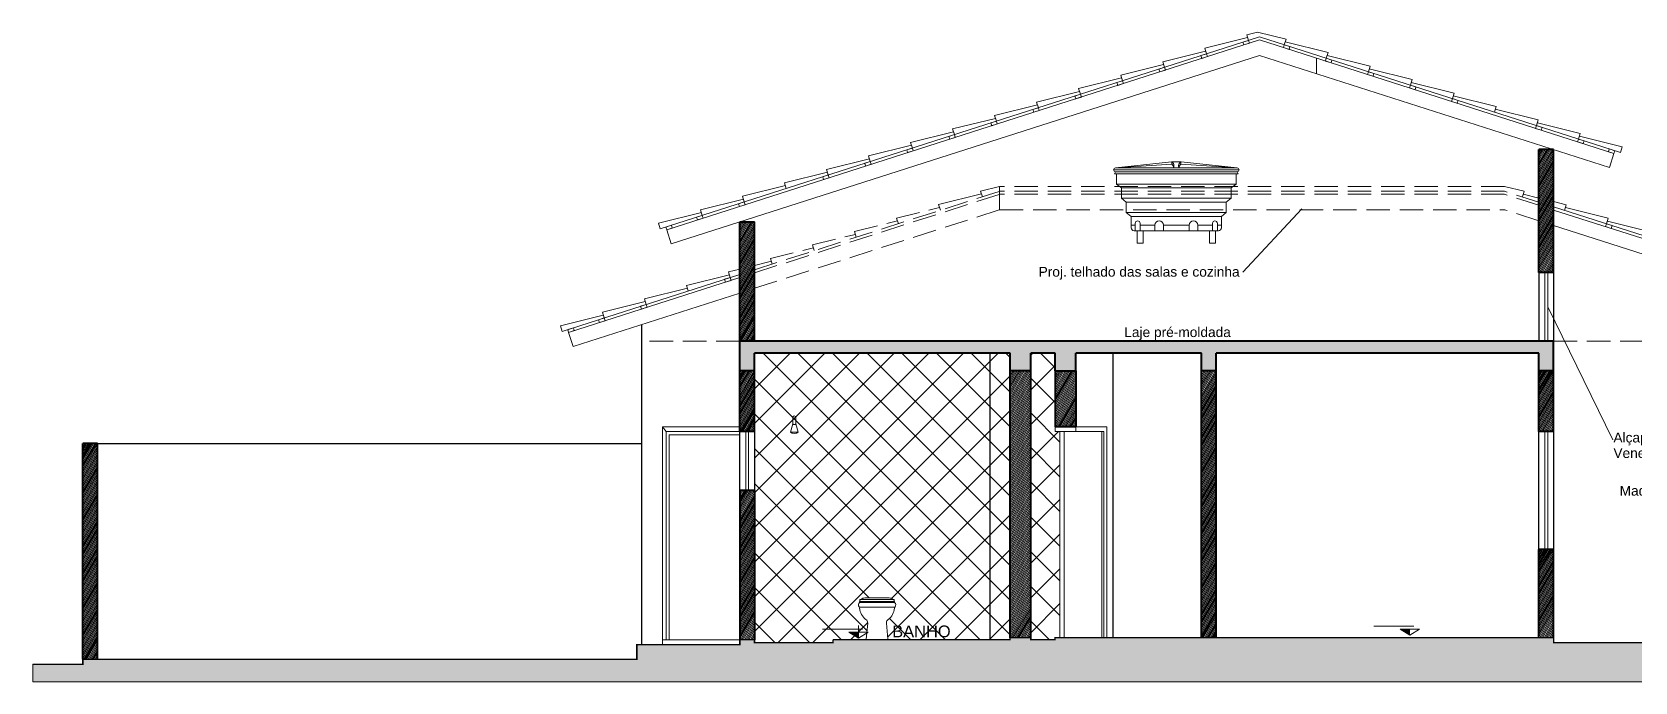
# Model space of a CAD drawing. Header units: millimetres. Extents: x 319 to 362.3, y 126.1 to 165.6.
# Drawn here: x 335.29 to 351.64, y 158.75 to 165.37 of the extents above; entities that cross this region are included whole.
import ezdxf

# ---------------------------------------------------------------- set-up
doc = ezdxf.new("R2010")
doc.units = ezdxf.units.MM
doc.header["$LTSCALE"] = 0.02
doc.header["$MEASUREMENT"] = 0
doc.linetypes.add('ACAD_ISO02W100', pattern=[15, 12, -3])
doc.layers.get('0').update_dxf_attribs({"lineweight": 13})
for name, color, linetype, lineweight in [('Auxiliares', 9, 'Continuous', 13), ('COTAS', 11, 'Continuous', 15), ('Esquadrias', 20, 'Continuous', 15), ('Madeiramento', 33, 'Continuous', 20), ('NIVEL', 7, 'Continuous', 15), ('Paredes', 4, 'Continuous', 40), ('Peitoril', 2, 'Continuous', 25), ('Pisos molhados', 161, 'Continuous', 13), ('Portas', 3, 'Continuous', 13), ('Preenchimento', 7, 'Continuous', 20), ('Projeção', 7, 'ACAD_ISO02W100', 15), ('SANITÁRIO', 5, 'Continuous', 15), ('Telhado', 23, 'Continuous', 18), ('TEXTO', 20, 'Continuous', 20)]:
    doc.layers.add(name, color=color, linetype=linetype, lineweight=lineweight)
doc.styles.add('ROMANS', font='arial.ttf', dxfattribs={"height": 0.08})
pattern_1 = [(60, (-9.433008, 67.365529), (-0.01082531755, 0.00625), [])]

# ---------------------------------------------------------------- blocks, each defined once
blk = doc.blocks.new('Astra 500')
for p, q in [((-0.05, 0.7), (-0.62, 0.64)), ((-0.047, 0.677), (-0.62, 0.64)), ((-0.05, 0.7), (0.05, 0.7)), ((0.047, 0.677), (0.62, 0.64)), ((0.05, 0.7), (0.62, 0.64)), ((-0.64, 0.62), (0.64, 0.62)), ((-0.62, 0.6), (-0.63, 0.58)), ((-0.63, 0.58), (0.63, 0.58)), ((-0.62, 0.64), (0.62, 0.64)), ((-0.62, 0.6), (0.62, 0.6)), ((-0.61, 0.58), (-0.61, 0.475)), ((0.61, 0.58), (0.61, 0.475)), ((0.61, 0.58), (0.61, 0.475)), ((0.62, 0.6), (0.63, 0.58)), ((-0.56, 0.435), (-0.61, 0.475)), ((-0.61, 0.475), (0.61, 0.475)), ((-0.56, 0.435), (0.56, 0.435)), ((-0.56, 0.435), (-0.56, 0.33)), ((-0.56, 0.33), (0.56, 0.33)), ((-0.51, 0.29), (-0.56, 0.33)), ((0.51, 0.29), (0.56, 0.33)), ((0.56, 0.435), (0.61, 0.475)), ((0.56, 0.435), (0.56, 0.33)), ((-0.51, 0.29), (0.51, 0.29)), ((-0.51, 0.29), (-0.51, 0.185)), ((-0.51, 0.185), (0.51, 0.185)), ((-0.46, 0.145), (-0.51, 0.185)), ((0.46, 0.145), (0.51, 0.185)), ((0.51, 0.29), (0.51, 0.185)), ((-0.46, 0.03), (-0.46, 0.145)), ((-0.46, 0.145), (0.46, 0.145)), ((-0.46, 0.055), (-0.419, 0.055)), ((-0.43, 0), (0.43, 0)), ((-0.419, 0), (-0.419, 0.075)), ((-0.369, 0), (-0.369, 0.075)), ((-0.369, 0.055), (-0.22, 0.055)), ((-0.22, 0), (-0.22, 0.055)), ((-0.13, 0), (-0.13, 0.055)), ((-0.13, 0.055), (0.13, 0.055)), ((0.13, 0), (0.13, 0.055)), ((0.22, 0), (0.22, 0.055)), ((0.22, 0.055), (0.369, 0.055)), ((0.369, 0), (0.369, 0.075)), ((0.419, 0), (0.419, 0.075)), ((0.419, 0.055), (0.46, 0.055)), ((0.46, 0.03), (0.46, 0.145))]:
    blk.add_line(p, q)
for centre, radius, start, end in [((-0.067, 0.686), 0.0224, 336.4708, 39.7442), ((-0.064, 0.662), 0.0405, 327.1258, 69.7441), ((-0.063, 0.647), 0.0338, 347.6883, 61.1404), ((0.064, 0.662), 0.0405, 110.2559, 212.8742), ((0.063, 0.647), 0.0338, 118.8596, 192.3117), ((0.067, 0.686), 0.0224, 140.2558, 203.5292), ((-0.62, 0.62), 0.02, 90, 270), ((0.62, 0.62), 0.02, 270, 90), ((-0.43, 0.03), 0.03, 180, 270), ((-0.394, 0.075), 0.025, 0, 180), ((-0.175, 0.055), 0.045, 0, 180), ((0.175, 0.055), 0.045, 0, 180), ((0.394, 0.075), 0.025, 0, 180), ((0.43, 0.03), 0.03, 270, 360)]:
    blk.add_arc(centre, radius, start, end)
blk = doc.blocks.new('Chuv')
at = {"layer": 'SANITÁRIO'}
for p, q in [((-0.015, 0), (-0.015, -0.065)), ((0.015, 0), (0.015, -0.065)), ((-0.015, -0.065), (-0.04, -0.15)), ((-0.04, -0.15), (0.04, -0.15))]:
    blk.add_line(p, q, dxfattribs=at)
blk.add_lwpolyline([(0.015, -0.065), (0.04, -0.15)], dxfattribs=at)
for centre, radius, start, end in [((0, 0), 0.015, 0, 180), ((0, -0.104), 0.0608, 228.8879, 311.1121), ((0, -0.055), 0.0182, 214.5828, 325.4172)]:
    blk.add_arc(centre, radius, start, end, dxfattribs=at)
blk = doc.blocks.new('VasoF')
at = {"layer": 'SANITÁRIO'}
for p, q in [((-0.179, 0.33), (0, 0.33)), ((-0.178, 0.385), (-0.178, 0.382)), ((-0.178, 0.38), (0, 0.38)), ((-0.174, 0.405), (-0.174, 0.395)), ((-0.173, 0.39), (0, 0.39)), ((-0.169, 0.41), (0, 0.41)), ((-0.123, 0.425), (0, 0.425)), ((0.123, 0.425), (0, 0.425)), ((0.169, 0.41), (0, 0.41)), ((0.173, 0.39), (0, 0.39)), ((0.178, 0.38), (0, 0.38)), ((0.179, 0.33), (0, 0.33)), ((0.174, 0.405), (0.174, 0.395)), ((0.178, 0.385), (0.178, 0.382)), ((-0.11, 0.004), (-0.095, 0.17)), ((0.11, 0.004), (0.095, 0.17)), ((-0.106, 0), (0, 0)), ((0.106, 0), (0, 0))]:
    blk.add_line(p, q, dxfattribs=at)
for centre, radius, start, end in [((-0.158, 0.355), 0.032, 132.535, 216.7933), ((-0.196, 0.321), 0.0191, 2.5958, 49.2418), ((-0.183, 0.382), 0.005, 312.535, 0), ((-0.173, 0.385), 0.005, 90, 180), ((-0.169, 0.405), 0.005, 90, 180), ((-0.169, 0.395), 0.005, 180, 270), ((-0.125, 0.371), 0.054, 87.1224, 133.8557), ((0.125, 0.371), 0.054, 46.1443, 92.8776), ((0.169, 0.405), 0.005, 0, 90), ((0.169, 0.395), 0.005, 270, 0), ((0.173, 0.385), 0.005, 360, 90), ((0.196, 0.321), 0.0191, 130.7582, 177.4042), ((0.183, 0.382), 0.005, 180, 227.465), ((0.158, 0.355), 0.032, 323.2067, 47.465), ((-0.015, 0.334), 0.163, 184.2619, 232.1835), ((-0.135, 0.172), 0.04, 356.8453, 58.6717), ((0.135, 0.172), 0.04, 121.3283, 183.1547), ((0.015, 0.334), 0.163, 307.8165, 355.7381), ((-0.106, 0.004), 0.004, 176.8453, 270), ((0.106, 0.004), 0.004, 270, 3.1547)]:
    blk.add_arc(centre, radius, start, end, dxfattribs=at)
blk.add_point((0, 0), dxfattribs=at)

msp = doc.modelspace()

# ---------------------------------------------------------------- hatches: boundary and pattern name
at = {"ltscale": 0.3}
h = msp.add_hatch(dxfattribs=at)
h.set_pattern_fill('AR-CONC', color=256, scale=0.05, style=0)
h.set_pattern_definition([(50, (3.56705, 62.084), (0.3586301, -0.03137607), [0.0375, -0.4125]), (355, (3.56705, 62.084), (-0.06937567, 0.37609607), [0.03, -0.33]), (100.4514, (3.59693, 62.08137), (0.2892547, 0.34471977), [0.0318701, -0.35057106]), (46.1842, (3.56705, 62.184), (0.5336205, -0.0827595), [0.05625, -0.61875]), (96.6356, (3.6115, 62.1771), (0.46733135, 0.4870589), [0.04780514, -0.5258565]), (351.1842, (3.56705, 62.184), (0.467331, 0.4870593), [0.045, -0.495]), (21, (3.61705, 62.159), (0.29845353, -0.20130945), [0.0375, -0.4125]), (326, (3.61705, 62.159), (0.12165767, 0.36257502), [0.03, -0.33]), (71.4514, (3.64192, 62.1422), (0.4201113, 0.16126525), [0.0318701, -0.35057106]), (37.5, (3.56705, 62.08399), (0.006079928, 0.166446927), [0, -0.326, 0, -0.335, 0, -0.33125]), (7.5, (3.56705, 62.08399), (0.13153477, 0.19720586), [0, -0.191, 0, -0.3185, 0, -0.12625]), (327.5, (3.45555, 62.08399), (0.26691122, -0.011277436), [0, -0.125, 0, -0.39, 0, -0.5175]), (317.5, (3.40555, 62.084), (0.29159308, 0.05005249), [0, -0.1625, 0, -0.259, 0, -0.3675])])
h.paths.add_polyline_path([(342.65804, 162.10099), (344.20804, 162.10099), (344.20804, 162.22099), (342.50804, 162.22099), (342.50804, 161.92099), (342.65804, 161.92099)])
h.paths.add_polyline_path([(345.47575, 162.10099), (345.72263, 162.10099), (345.72263, 161.92099), (345.93476, 161.92099), (345.93476, 162.10099), (347.21487, 162.10099), (347.21487, 161.92099), (347.36487, 161.92099), (347.36487, 162.10099), (350.65804, 162.10099), (350.65804, 161.92099), (350.80804, 161.92099), (350.80804, 162.22099), (344.20804, 162.22099), (344.20804, 162.10099), (345.26362, 162.10099), (345.26362, 161.92099), (345.47575, 161.92099)])
h.paths.add_polyline_path([(355.80804, 161.80099), (355.65804, 161.80099), (355.65804, 161.40099), (355.80804, 161.40099)])
at = {"layer": 'Auxiliares', "ltscale": 0.3}
h = msp.add_hatch(dxfattribs=at)
h.set_pattern_fill('AR-PARQ1', color=256, scale=0.02, angle=45, style=0)
h.set_pattern_definition([(135, (-9.433, 67.36553), (-0.33941125, 3e-17), [0.24, -0.24]), (135, (-9.40472, 67.39381), (-0.33941125, 3e-17), [0.24, -0.24]), (135, (-9.37644, 67.4221), (-0.33941125, 3e-17), [0.24, -0.24]), (135, (-9.34816, 67.45038), (-0.33941125, 3e-17), [0.24, -0.24]), (135, (-9.31987, 67.47867), (-0.33941125, 3e-17), [0.24, -0.24]), (135, (-9.29159, 67.50695), (-0.33941125, 3e-17), [0.24, -0.24]), (135, (-9.2633, 67.53523), (-0.33941125, 3e-17), [0.24, -0.24]), (45, (-9.60271, 67.53523), (0.33941125, -3e-17), [0.24, -0.24]), (45, (-9.631, 67.56352), (0.33941125, -3e-17), [0.24, -0.24]), (45, (-9.65928, 67.5918), (0.33941125, -3e-17), [0.24, -0.24]), (45, (-9.68757, 67.62009), (0.33941125, -3e-17), [0.24, -0.24]), (45, (-9.71585, 67.64837), (0.33941125, -3e-17), [0.24, -0.24]), (45, (-9.74413, 67.67666), (0.33941125, -3e-17), [0.24, -0.24]), (45, (-9.77242, 67.70494), (0.33941125, -3e-17), [0.24, -0.24])])
h.paths.add_polyline_path([(362.32503, 158.75099), (362.32503, 158.93099), (360.80804, 158.93099), (360.80804, 158.98099), (355.85804, 159.15099), (350.80804, 159.15099), (350.80804, 159.20099), (345.72263, 159.20099), (345.72263, 159.18099), (345.47575, 159.18099), (345.47575, 159.20099), (345.26362, 159.20099), (345.26362, 159.18099), (343.45804, 159.18099), (343.45804, 159.15099), (342.65804, 159.15099), (342.65804, 159.18099), (342.50804, 159.18099), (342.50804, 159.13099), (341.45804, 159.13099), (341.45804, 158.98099), (335.80804, 158.98099), (335.80804, 158.93099), (335.29716, 158.93099), (335.29716, 158.75099)])
at = {"layer": 'COTAS', "ltscale": 0.3}
for points in [[(343.7189, 159.25809), (343.61944, 159.25809), (343.7189, 159.19664)], [(349.3418, 159.28985), (349.24234, 159.28985), (349.3418, 159.2284)]]:
    msp.add_hatch(color=256, dxfattribs=at).paths.add_polyline_path(points)
at = {"layer": 'Pisos molhados', "ltscale": 0.3}
h = msp.add_hatch(dxfattribs=at)
h.set_pattern_fill('ANSI37,_O', color=256, scale=2)
h.set_pattern_definition([(45, (-9.433, 62.084), (-0.1767767, 0.1767767), []), (135, (-9.433, 62.084), (-0.1767767, -0.1767767), [])])
h.paths.add_polyline_path([(345.06252, 162.10099), (342.65804, 162.10099), (342.65804, 161.30099), (342.65804, 161.30099), (342.65804, 160.70099), (342.65804, 159.18099), (342.65804, 159.18099), (342.65804, 159.15099), (343.45804, 159.15099), (343.45804, 159.18099), (343.80152, 159.18099, -0.45133395), (343.79756, 159.18549), (343.81246, 159.35051, 0.27650888), (343.79332, 159.38688, -0.21379392), (343.7308, 159.50422, 0.19285614), (343.72427, 159.5168, -0.38515763), (343.72827, 159.5596, 0.21011791), (343.72989, 159.56329), (343.72989, 159.56599, -0.41421356), (343.73489, 159.57099), (343.7384, 159.57099, -0.41421356), (343.7334, 159.57599), (343.7334, 159.58599, -0.41421356), (343.7384, 159.59099), (343.74461, 159.59099, -0.20678658), (343.78475, 159.60599), (343.90753, 159.60599), (344.03031, 159.60599, -0.20678658), (344.07045, 159.59099), (344.07666, 159.59099, -0.41421356), (344.08166, 159.58599), (344.08166, 159.57599, -0.41421356), (344.07666, 159.57099), (344.08017, 159.57099, -0.41421356), (344.08517, 159.56599), (344.08517, 159.56329, 0.21011791), (344.08679, 159.5596, -0.38515763), (344.09079, 159.5168, 0.19285614), (344.08426, 159.50422, -0.21379392), (344.02175, 159.38688, 0.27650888), (344.0026, 159.35051), (344.01751, 159.18549, -0.45133395), (344.01354, 159.18099), (345.06252, 159.18099)])
h.paths.add_polyline_path([(345.26362, 162.10099), (345.06252, 162.10099), (345.06252, 159.18099), (345.26362, 159.18099), (345.26362, 159.20099)])
h.paths.add_polyline_path([(345.47575, 159.20099), (345.47575, 159.18099), (345.72263, 159.18099), (345.72263, 159.20099), (345.77241, 159.20099), (345.77241, 161.30099), (345.72263, 161.30099), (345.72263, 161.35099), (345.72263, 161.92099), (345.72263, 162.10099), (345.47575, 162.10099)])
at = {"layer": 'Preenchimento', "ltscale": 0.3}
h = msp.add_hatch(dxfattribs=at)
h.set_pattern_fill('LINE', color=256, scale=0.1, angle=60, style=0)
h.set_pattern_definition(pattern_1)
h.paths.add_polyline_path([(342.65804, 161.92099), (342.50804, 161.92099), (342.50804, 161.30099), (342.50804, 161.30099), (342.50804, 161.30099), (342.65804, 161.30099)])
h.paths.add_polyline_path([(342.65804, 160.70099), (342.50804, 160.70099), (342.50804, 159.18099), (342.65804, 159.18099)])
h.paths.add_polyline_path([(342.65804, 163.4377), (342.50804, 163.4377), (342.50804, 162.22099), (342.65804, 162.22099)])
h.paths.add_polyline_path([(345.47575, 161.92099), (345.26362, 161.92099), (345.26362, 159.20099), (345.47575, 159.20099)])
h.paths.add_polyline_path([(345.93476, 161.92099), (345.72263, 161.92099), (345.72263, 161.35099), (345.93476, 161.35099)])
h.paths.add_polyline_path([(347.36487, 161.92099), (347.21487, 161.92099), (347.21487, 159.20099), (347.36487, 159.20099)])
h.paths.add_polyline_path([(350.80804, 161.92099), (350.65804, 161.92099), (350.65804, 161.30099), (350.65804, 161.30099), (350.65804, 161.30099), (350.80804, 161.30099)])
h.paths.add_polyline_path([(350.80804, 160.10099), (350.65804, 160.10099), (350.65804, 159.20099), (350.80804, 159.20099)])
h.paths.add_polyline_path([(350.80804, 164.1737), (350.65804, 164.1737), (350.65804, 162.92099), (350.80804, 162.92099)])
h = msp.add_hatch(dxfattribs=at)
h.set_pattern_fill('LINE', color=256, scale=0.1, angle=60, style=0)
h.set_pattern_definition(pattern_1)
h.paths.add_polyline_path([(335.95804, 161.18099), (335.80804, 161.18099), (335.80804, 158.98099), (335.95804, 158.98099)])

# ---------------------------------------------------------------- linework, layer by layer
at = {"layer": 'Auxiliares', "ltscale": 0.3}
msp.add_line((335.29716, 158.93099), (335.29716, 158.75099), dxfattribs=at)
at = {"layer": 'Auxiliares', "linetype": 'Continuous'}
msp.add_line((362.32503, 158.75099), (335.29716, 158.75099), dxfattribs=at)
at = {"layer": 'COTAS'}
for p, q in [((343.34971, 159.28736), (343.7596, 159.28736)), ((343.61944, 159.25809), (343.81836, 159.25809)), ((343.7189, 159.32721), (343.7189, 159.19664)), ((348.97261, 159.31912), (349.3825, 159.31912)), ((349.24234, 159.28985), (349.44126, 159.28985))]:
    msp.add_line(p, q, dxfattribs=at)
at = {"layer": 'COTAS', "ltscale": 0.3}
for p, q in [((343.7189, 159.19664), (343.61944, 159.25809)), ((343.7189, 159.19664), (343.81836, 159.25809)), ((349.3418, 159.2284), (349.24234, 159.28985)), ((349.3418, 159.2284), (349.44126, 159.28985))]:
    msp.add_line(p, q, dxfattribs=at)
at = {"layer": 'Esquadrias', "ltscale": 0.3}
msp.add_line((350.71804, 162.92099), (350.71804, 162.22099), dxfattribs=at)
at = {"layer": 'Esquadrias', "linetype": 'Continuous'}
for p, q in [((350.74804, 162.92099), (350.74804, 162.22099)), ((342.56804, 160.70099), (342.56804, 161.30099)), ((342.59804, 161.30099), (342.59804, 160.70099)), ((350.71804, 160.10099), (350.71804, 161.30099)), ((350.74804, 161.30099), (350.74804, 160.10099))]:
    msp.add_line(p, q, dxfattribs=at)
at = {"layer": 'Madeiramento', "linetype": 'Continuous'}
for p, q in [((341.76232, 163.35657), (347.80804, 165.29119)), ((351.42346, 164.13426), (347.80804, 165.29119)), ((341.80804, 163.2137), (347.80804, 165.1337)), ((351.37774, 163.99139), (347.80804, 165.1337)), ((348.38887, 164.94784), (348.38887, 165.10533)), ((351.42346, 164.13426), (351.37774, 163.99139)), ((356.42346, 161.76155), (350.80804, 163.55849)), ((341.76232, 163.35657), (341.80804, 163.2137)), ((356.37774, 161.61869), (350.80804, 163.40099)), ((340.76232, 162.31186), (342.50804, 162.87049)), ((340.80804, 162.16899), (342.50804, 162.71299)), ((340.76232, 162.31186), (340.80804, 162.16899))]:
    msp.add_line(p, q, dxfattribs=at)
for points in [[(347.6963, 165.28694), (347.70545, 165.25837), (347.6483, 165.24008), (347.63916, 165.26865)], [(347.26771, 165.14979), (347.27686, 165.12122), (347.21971, 165.10293), (347.21057, 165.1315)], [(348.06102, 165.24174), (348.05188, 165.21316), (348.10902, 165.19488), (348.11817, 165.22345)], [(346.83912, 165.01264), (346.84826, 164.98407), (346.79112, 164.96578), (346.78198, 164.99435)], [(348.48961, 165.10459), (348.48047, 165.07602), (348.53762, 165.05773), (348.54676, 165.0863)], [(348.9182, 164.96744), (348.90906, 164.93887), (348.96621, 164.92058), (348.97535, 164.94915)], [(346.41053, 164.87549), (346.41967, 164.84692), (346.36253, 164.82863), (346.35339, 164.8572)], [(349.3468, 164.83029), (349.33765, 164.80172), (349.3948, 164.78343), (349.40394, 164.812)], [(345.98194, 164.73834), (345.99108, 164.70977), (345.93394, 164.69148), (345.92479, 164.72006)], [(349.77539, 164.69314), (349.76624, 164.66457), (349.82339, 164.64628), (349.83253, 164.67485)], [(345.12476, 164.46404), (345.1339, 164.43547), (345.07676, 164.41718), (345.06761, 164.44576)], [(345.55335, 164.60119), (345.56249, 164.57262), (345.50535, 164.55433), (345.4962, 164.58291)], [(344.69617, 164.32689), (344.70531, 164.29832), (344.64816, 164.28004), (344.63902, 164.30861)], [(350.63257, 164.41884), (350.62342, 164.39027), (350.68057, 164.37198), (350.68971, 164.40056)], [(344.26758, 164.18975), (344.27672, 164.16117), (344.21957, 164.14289), (344.21043, 164.17146)], [(351.06116, 164.28169), (351.05202, 164.25312), (351.10916, 164.23483), (351.1183, 164.26341)], [(351.37546, 164.18112), (351.36632, 164.15255), (351.42346, 164.13426), (351.4326, 164.16283)], [(343.83899, 164.0526), (343.84813, 164.02402), (343.79098, 164.00574), (343.78184, 164.03431)], [(343.41039, 163.91545), (343.41954, 163.88687), (343.36239, 163.86859), (343.35325, 163.89716)], [(342.55321, 163.64115), (342.56236, 163.61258), (342.50521, 163.59429), (342.49607, 163.62286)], [(342.12462, 163.504), (342.13377, 163.47543), (342.07662, 163.45714), (342.06748, 163.48571)], [(341.81032, 163.40342), (341.81947, 163.37485), (341.76232, 163.35657), (341.75318, 163.38514)], [(351.34666, 163.41762), (351.33752, 163.38905), (351.39466, 163.37077), (351.4038, 163.39934)], [(342.41039, 162.87074), (342.41954, 162.84217), (342.36239, 162.82388), (342.35325, 162.85245)], [(341.55321, 162.59644), (341.56236, 162.56787), (341.50521, 162.54958), (341.49607, 162.57815)], [(340.81032, 162.35872), (340.81947, 162.33014), (340.76232, 162.31186), (340.75318, 162.34043)], [(341.12462, 162.45929), (341.13377, 162.43072), (341.07662, 162.41243), (341.06748, 162.441)]]:
    msp.add_lwpolyline(points, close=True, dxfattribs=at)
at = {"layer": 'Madeiramento'}
for points in [[(346.56094, 163.22099), (346.62094, 163.22099), (346.62094, 163.34799), (346.56094, 163.34799)], [(347.35795, 163.22099), (347.29795, 163.22099), (347.29795, 163.34799), (347.35795, 163.34799)]]:
    msp.add_lwpolyline(points, close=True, dxfattribs=at)
at = {"layer": 'NIVEL', "linetype": 'Continuous'}
for p, q in [((341.50804, 159.13099), (341.45804, 159.13099)), ((342.50804, 159.18099), (341.71804, 159.18099)), ((341.71804, 159.18099), (341.71804, 159.13099))]:
    msp.add_line(p, q, dxfattribs=at)
at = {"layer": 'NIVEL', "ltscale": 0.3, "const_width": 0.015}
for points in [[(343.45804, 159.15099), (343.45804, 159.18099), (343.45804, 159.15099), (342.65804, 159.15099), (342.65804, 159.18099), (342.50804, 159.18099), (342.50804, 159.13099), (341.45804, 159.13099), (341.45804, 158.98099), (335.80804, 158.98099), (335.80804, 158.93099), (335.29716, 158.93099)], [(343.45804, 159.18099), (345.26362, 159.18099), (345.26362, 159.20099), (345.47575, 159.20099), (345.47575, 159.18099), (345.72263, 159.18099), (345.72263, 159.20099), (350.80804, 159.20099), (350.80804, 159.15099), (355.85804, 159.15099), (360.80804, 158.98099), (360.80804, 158.93099), (362.32503, 158.93099)]]:
    msp.add_lwpolyline(points, dxfattribs=at)
at = {"layer": 'Paredes'}
for p, q in [((350.65804, 162.92099), (350.65804, 164.1737)), ((350.80804, 164.1737), (350.65804, 164.1737)), ((350.80804, 162.92099), (350.80804, 164.1737)), ((342.50804, 162.22099), (342.50804, 163.4377)), ((342.50804, 163.4377), (342.65804, 163.4377)), ((342.65804, 162.22099), (342.65804, 163.4377)), ((350.80804, 162.92099), (350.65804, 162.92099)), ((350.80804, 162.22099), (342.50804, 162.22099)), ((342.50804, 161.30099), (342.50804, 162.22099)), ((350.80804, 161.30099), (350.80804, 162.22099)), ((342.65804, 161.30099), (342.65804, 162.10099)), ((345.26362, 162.10099), (342.65804, 162.10099)), ((345.26362, 159.20099), (345.26362, 162.10099)), ((345.47575, 159.20099), (345.47575, 162.10099)), ((345.72263, 162.10099), (345.47575, 162.10099)), ((345.72263, 161.92099), (345.72263, 162.10099)), ((347.21487, 162.10099), (345.93476, 162.10099)), ((345.93476, 161.92099), (345.93476, 162.10099)), ((347.21487, 159.20099), (347.21487, 162.10099)), ((350.65804, 162.10099), (347.36487, 162.10099)), ((347.36487, 159.20099), (347.36487, 162.10099)), ((350.65804, 161.30099), (350.65804, 162.10099)), ((342.65804, 161.92099), (342.50804, 161.92099)), ((345.47575, 161.92099), (345.26362, 161.92099)), ((345.72263, 161.92099), (345.93476, 161.92099)), ((345.72263, 161.92099), (345.72263, 161.35099)), ((345.93476, 161.92099), (345.93476, 161.35099)), ((347.36487, 161.92099), (347.21487, 161.92099)), ((350.80804, 161.92099), (350.65804, 161.92099)), ((345.93476, 161.35099), (345.72263, 161.35099)), ((345.93476, 161.35099), (345.72263, 161.35099)), ((342.65804, 161.30099), (342.50804, 161.30099)), ((350.80804, 161.30099), (350.65804, 161.30099)), ((335.95804, 161.18099), (335.80804, 161.18099)), ((342.65804, 160.70099), (342.50804, 160.70099)), ((342.50804, 160.70099), (342.50804, 159.18099)), ((342.65804, 160.70099), (342.65804, 159.18099)), ((350.65804, 159.20099), (350.65804, 160.10099)), ((350.80804, 160.10099), (350.65804, 160.10099)), ((350.80804, 159.20099), (350.80804, 160.10099))]:
    msp.add_line(p, q, dxfattribs=at)
at = {"layer": 'Paredes', "ltscale": 0.3}
for p, q in [((335.80804, 158.98099), (335.80804, 161.18099)), ((335.95804, 158.98099), (335.95804, 161.18099))]:
    msp.add_line(p, q, dxfattribs=at)
at = {"layer": 'Peitoril', "linetype": 'Continuous'}
for p, q in [((350.65804, 162.92099), (350.65804, 162.22099)), ((350.80804, 162.92099), (350.80804, 162.22099)), ((342.50804, 160.70099), (342.50804, 161.30099)), ((342.65804, 161.30099), (342.65804, 160.70099)), ((350.65804, 160.10099), (350.65804, 161.30099)), ((350.80804, 161.30099), (350.80804, 160.10099))]:
    msp.add_line(p, q, dxfattribs=at)
at = {"layer": 'Peitoril', "ltscale": 0.3}
for p, q in [((341.50804, 159.13099), (341.50804, 162.39299)), ((345.06252, 159.18099), (345.06252, 162.10099)), ((346.31487, 159.20099), (346.31487, 162.10099)), ((335.95804, 161.18099), (341.50804, 161.18099))]:
    msp.add_line(p, q, dxfattribs=at)
at = {"layer": 'Portas', "ltscale": 0.3}
for p, q in [((341.71804, 161.35099), (341.71804, 159.18099)), ((342.50804, 161.35099), (341.71804, 161.35099)), ((341.75804, 161.30099), (341.71804, 161.35099)), ((345.72263, 161.30099), (345.72263, 161.35099)), ((345.93476, 161.35099), (345.93476, 161.30099)), ((345.93476, 161.35099), (346.24973, 161.35099)), ((346.24973, 159.20099), (346.24973, 161.35099)), ((341.75804, 161.30099), (341.75804, 159.18099)), ((342.50804, 161.30099), (341.75804, 161.30099)), ((341.78804, 161.26653), (341.78804, 159.18099)), ((341.78804, 161.26653), (342.50804, 161.26653)), ((346.22144, 161.30099), (345.72263, 161.30099)), ((345.77241, 159.20099), (345.77241, 161.30099)), ((345.81484, 159.20099), (345.81484, 161.30099)), ((346.20023, 159.20099), (346.20023, 161.30099)), ((346.22144, 159.20099), (346.22144, 161.30099))]:
    msp.add_line(p, q, dxfattribs=at)
at = {"layer": 'Projeção'}
for p, q in [((342.65804, 162.94998), (345.15804, 163.74998)), ((342.65804, 162.91849), (345.15804, 163.71849)), ((344.96365, 163.75078), (345.15649, 163.79861)), ((350.30804, 163.79861), (345.15649, 163.79861)), ((350.30804, 163.74998), (345.15649, 163.74998)), ((350.30804, 163.71849), (345.15649, 163.71849)), ((345.15804, 163.79861), (345.15804, 163.56099)), ((350.50776, 163.74907), (350.30804, 163.79861)), ((350.65804, 163.63798), (350.30804, 163.74998)), ((350.65804, 163.60649), (350.30804, 163.71849)), ((350.50776, 163.74907), (350.48948, 163.69192)), ((350.65804, 163.68095), (350.49862, 163.7205)), ((342.65804, 162.76099), (345.15804, 163.56099)), ((344.10647, 163.47648), (344.54421, 163.58506)), ((344.10647, 163.47648), (344.12476, 163.41933)), ((344.53506, 163.61363), (344.55335, 163.55648)), ((345.15804, 163.56099), (350.30919, 163.56062)), ((350.65804, 163.44899), (350.30804, 163.56099)), ((343.24929, 163.20218), (343.68702, 163.31076)), ((343.67788, 163.33933), (344.11561, 163.44791)), ((343.67788, 163.33933), (343.69617, 163.28219)), ((342.8207, 163.06503), (343.25843, 163.17361)), ((343.24929, 163.20218), (343.26758, 163.14504)), ((342.65804, 162.99385), (342.82984, 163.03646)), ((342.8207, 163.06503), (342.83899, 163.00789)), ((342.50804, 162.22099), (341.50804, 162.22099)), ((350.80804, 162.22099), (353.95804, 162.22099))]:
    msp.add_line(p, q, dxfattribs=at)
at = {"layer": 'Projeção', "linetype": 'Continuous'}
for p, q in [((344.53506, 163.61363), (344.9728, 163.72221)), ((344.96365, 163.75078), (344.98194, 163.69363))]:
    msp.add_line(p, q, dxfattribs=at)
at = {"layer": 'Telhado', "linetype": 'Continuous'}
for p, q in [((341.69603, 163.36685), (347.80804, 165.32269)), ((347.24943, 165.20693), (347.68716, 165.31551)), ((347.67802, 165.34408), (347.78755, 165.37125)), ((347.67802, 165.34408), (347.6963, 165.28694)), ((348.07931, 165.29888), (347.78755, 165.37125)), ((351.48975, 164.14454), (347.80804, 165.32269)), ((348.07931, 165.29888), (348.06102, 165.24174)), ((346.82083, 165.06979), (347.25857, 165.17836)), ((347.24943, 165.20693), (347.26771, 165.14979)), ((348.5079, 165.16173), (348.07017, 165.27031)), ((348.5079, 165.16173), (348.48961, 165.10459)), ((348.93649, 165.02458), (348.49876, 165.13316)), ((346.39224, 164.93264), (346.82998, 165.04121)), ((346.82083, 165.06979), (346.83912, 165.01264)), ((348.93649, 165.02458), (348.9182, 164.96744)), ((349.36508, 164.88744), (348.92735, 164.99601)), ((345.96365, 164.79549), (346.40139, 164.90406)), ((345.96365, 164.79549), (345.98194, 164.73834)), ((346.39224, 164.93264), (346.41053, 164.87549)), ((349.36508, 164.88744), (349.3468, 164.83029)), ((349.79367, 164.75029), (349.35594, 164.85886)), ((345.10647, 164.52119), (345.54421, 164.62977)), ((345.53506, 164.65834), (345.9728, 164.76691)), ((345.53506, 164.65834), (345.55335, 164.60119)), ((349.79367, 164.75029), (349.77539, 164.69314)), ((350.22226, 164.61314), (349.78453, 164.72171)), ((344.67788, 164.38404), (345.11561, 164.49262)), ((345.10647, 164.52119), (345.12476, 164.46404)), ((350.22226, 164.61314), (350.20398, 164.55599)), ((350.65085, 164.47599), (350.21312, 164.58456)), ((350.65085, 164.47599), (350.63257, 164.41884)), ((344.24929, 164.24689), (344.68702, 164.35547)), ((344.67788, 164.38404), (344.69617, 164.32689)), ((351.07945, 164.33884), (350.64171, 164.44742)), ((351.07945, 164.33884), (351.06116, 164.28169)), ((351.50804, 164.20169), (351.0703, 164.31027)), ((343.8207, 164.10974), (344.25843, 164.21832)), ((344.24929, 164.24689), (344.26758, 164.18975)), ((351.50804, 164.20169), (351.48975, 164.14454)), ((343.39211, 163.97259), (343.82984, 164.08117)), ((343.39211, 163.97259), (343.41039, 163.91545)), ((343.8207, 164.10974), (343.83899, 164.0526)), ((342.53493, 163.69829), (342.97266, 163.80687)), ((342.96352, 163.83544), (343.40125, 163.94402)), ((342.96352, 163.83544), (342.9818, 163.7783)), ((342.10634, 163.56115), (342.54407, 163.66972)), ((342.53493, 163.69829), (342.55321, 163.64115)), ((350.93635, 163.61192), (350.80804, 163.64375)), ((341.67774, 163.424), (342.11548, 163.53257)), ((342.10634, 163.56115), (342.12462, 163.504)), ((356.48975, 161.77184), (350.80804, 163.58998)), ((350.93635, 163.61192), (350.91807, 163.55477)), ((351.36495, 163.47477), (350.92721, 163.58335)), ((351.36495, 163.47477), (351.34666, 163.41762)), ((341.67774, 163.424), (341.69603, 163.36685)), ((351.79354, 163.33762), (351.3558, 163.4462)), ((340.69603, 162.32214), (342.50804, 162.90198)), ((341.96352, 162.79073), (342.40125, 162.89931)), ((342.39211, 162.92788), (342.50804, 162.95664)), ((342.39211, 162.92788), (342.41039, 162.87074)), ((341.53493, 162.65359), (341.97266, 162.76216)), ((341.96352, 162.79073), (341.9818, 162.73359)), ((341.10634, 162.51644), (341.54407, 162.62501)), ((341.10634, 162.51644), (341.12462, 162.45929)), ((341.53493, 162.65359), (341.55321, 162.59644)), ((340.67774, 162.37929), (341.11548, 162.48786)), ((340.67774, 162.37929), (340.69603, 162.32214))]:
    msp.add_line(p, q, dxfattribs=at)
at = {"layer": 'TEXTO', "color": 20}
for p, q in [((347.63648, 162.9252), (348.23938, 163.56938)), ((351.41106, 161.21789), (350.74804, 162.57099))]:
    msp.add_line(p, q, dxfattribs=at)

# ---------------------------------------------------------------- block references
at = {"layer": 'SANITÁRIO'}
for name, p in [('Astra 500', (346.95944, 163.34799)), ('Chuv', (343.06354, 161.44559))]:
    msp.add_blockref(name, p, dxfattribs=at)
at = {"layer": 'SANITÁRIO', "linetype": 'Continuous'}
msp.add_blockref('VasoF', (343.90753, 159.18099), dxfattribs=at)

# ---------------------------------------------------------------- texts
at = {"layer": 'TEXTO', "color": 20, "style": 'ROMANS', "text_generation_flag": 6}
for s, p in [('Proj. telhado das salas e cozinha', (345.55518, 162.8795)), ('Laje pré-moldada', (346.429, 162.26436)), ("Alçapão de acesso à caixa d'água", (351.4176, 161.19054)), ('Veneziana 0,70x0,50m', (351.4176, 161.03222)), ('Madeiramento e telhado aparente na garagem', (351.48101, 160.64845))]:
    msp.add_text(s, height=0.1, rotation=180, dxfattribs=at).set_placement(p)
at = {"layer": 'TEXTO', "style": 'ROMANS'}
msp.add_text('BANHO', height=0.12, dxfattribs=at).set_placement((344.06187, 159.20562))

doc.saveas('drawing.dxf')
